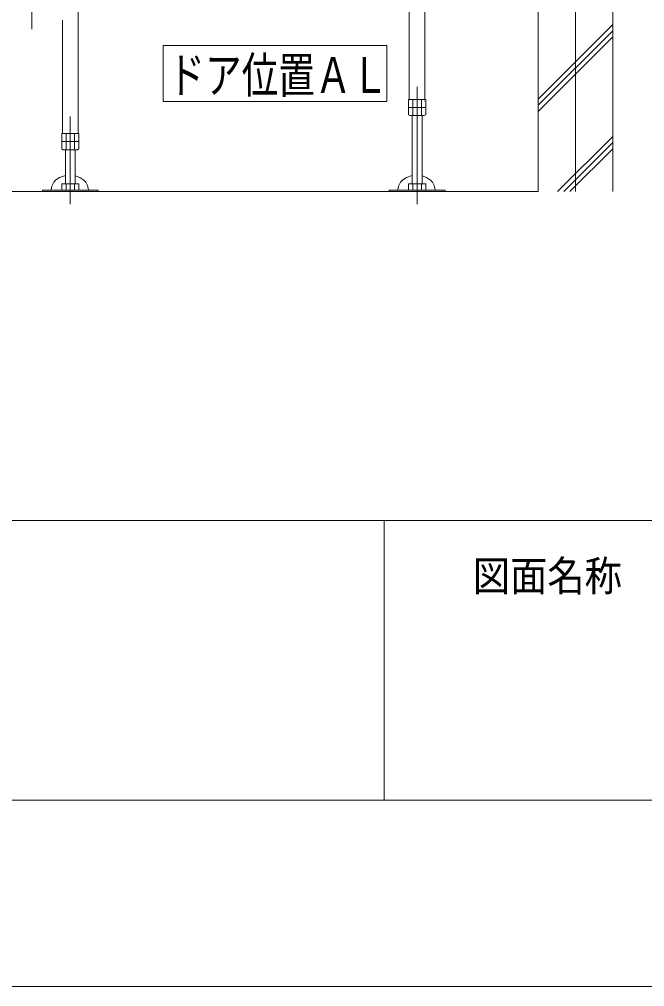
# Model space of a CAD drawing. Units: millimetres on the paper. Extents: x -305 to 305, y -152 to 152.
# Drawn here: x -220.6 to -187.1, y -148.5 to -96.6 of the extents above; entities that cross this region are included whole.
import ezdxf
from ezdxf.enums import TextEntityAlignment as Align

# ---------------------------------------------------------------- set-up
doc = ezdxf.new("R2010")
doc.units = ezdxf.units.MM
doc.linetypes.add('LONG_CHAIN', pattern=[21, 18, -1, 1, -1])
for name, color, linetype, lineweight in [('0-0_0', 7, 'Continuous', 9), ('0-1_VIEW0001', 7, 'Continuous', 9), ('0-3_1図面枠', 7, 'Continuous', 9), ('0-4_図面枠', 3, 'Continuous', 9), ('0-5_DEFPOINTS', 7, 'Continuous', 9)]:
    doc.layers.add(name, color=color, linetype=linetype, lineweight=lineweight)
doc.styles.add('ＭＳ ゴシック', font='')
doc.styles.get('ＭＳ ゴシック').set_extended_font_data('MS Gothic')

msp = doc.modelspace()

# ---------------------------------------------------------------- linework, layer by layer
at = {"layer": '0-0_0'}
msp.add_line((-201.017, -123.498), (-201.017, -138.498), dxfattribs=at)
msp.add_line((-201.017, -123.498), (-201.017, -138.498), dxfattribs=at)
at = {"layer": '0-1_VIEW0001', "linetype": 'LONG_CHAIN'}
for p, q in [((-190.758, -10.018), (-190.758, -105.851)), ((-219.925, -97.144), (-219.925, -91.799)), ((-199.258, -100.232), (-199.258, -106.518)), ((-217.858, -101.822), (-217.858, -106.518))]:
    msp.add_line(p, q, dxfattribs=at)
at = {"layer": '0-1_VIEW0001'}
for p, q in [((-199.681, -95.48), (-199.681, -100.905)), ((-198.835, -95.498), (-198.835, -100.905)), ((-192.758, -95.518), (-192.758, -105.851)), ((-188.758, -95.518), (-188.758, -105.851)), ((-217.435, -96.205), (-217.435, -102.738)), ((-218.281, -96.661), (-218.281, -102.738)), ((-192.758, -100.888), (-188.758, -96.888)), ((-192.758, -101.221), (-188.758, -97.221)), ((-212.882, -101.014), (-212.882, -98.014)), ((-212.882, -98.014), (-200.882, -98.014)), ((-200.882, -101.014), (-200.882, -98.014)), ((-192.758, -101.554), (-188.758, -97.554)), ((-212.882, -101.014), (-200.882, -101.014)), ((-198.796, -100.905), (-199.72, -100.905)), ((-199.72, -100.905), (-199.72, -101.726)), ((-199.489, -100.905), (-199.489, -101.771)), ((-199.027, -100.905), (-199.027, -101.771)), ((-198.875, -101.005), (-198.865, -101.005)), ((-198.796, -100.905), (-198.796, -101.726)), ((-198.796, -101.338), (-199.72, -101.338)), ((-199.72, -101.726), (-199.641, -101.771)), ((-198.875, -101.771), (-199.641, -101.771)), ((-199.525, -105.441), (-199.525, -101.771)), ((-198.991, -101.771), (-198.991, -105.441)), ((-198.875, -101.771), (-198.796, -101.726)), ((-218.32, -102.738), (-218.32, -103.559)), ((-217.396, -102.738), (-218.32, -102.738)), ((-217.396, -103.171), (-218.32, -103.171)), ((-218.089, -102.738), (-218.089, -103.605)), ((-217.627, -102.738), (-217.627, -103.605)), ((-217.475, -102.838), (-217.465, -102.838)), ((-217.396, -102.738), (-217.396, -103.559)), ((-191.722, -105.851), (-188.758, -102.887)), ((-191.389, -105.851), (-188.758, -103.22)), ((-218.32, -103.559), (-218.241, -103.605)), ((-217.475, -103.605), (-218.241, -103.605)), ((-218.125, -105.441), (-218.125, -103.605)), ((-217.591, -103.605), (-217.591, -105.441)), ((-217.475, -103.605), (-217.396, -103.559)), ((-191.056, -105.851), (-188.758, -103.553)), ((-219.358, -105.775), (-219.358, -105.851)), ((-219.358, -105.775), (-216.358, -105.775)), ((-218.32, -105.441), (-217.396, -105.441)), ((-218.32, -105.775), (-218.32, -105.441)), ((-218.089, -105.775), (-218.089, -105.441)), ((-217.627, -105.775), (-217.627, -105.441)), ((-217.396, -105.775), (-217.396, -105.441)), ((-216.358, -105.775), (-216.358, -105.851)), ((-199.72, -105.775), (-199.72, -105.441)), ((-199.72, -105.441), (-198.796, -105.441)), ((-199.489, -105.775), (-199.489, -105.441)), ((-199.027, -105.775), (-199.027, -105.441)), ((-198.796, -105.775), (-198.796, -105.441)), ((-192.758, -105.851), (-249.425, -105.851)), ((-219.358, -105.851), (-216.358, -105.851))]:
    msp.add_line(p, q, dxfattribs=at)
for points in [[(-218.89, -105.775), (-218.89, -105.762), (-218.856, -105.554), (-218.745, -105.347), (-218.629, -105.222), (-218.431, -105.089), (-218.125, -104.984)], [(-217.591, -104.998), (-217.348, -105.089), (-217.138, -105.234), (-217.03, -105.353), (-216.934, -105.527), (-216.89, -105.762), (-216.89, -105.775)], [(-200.29, -105.775), (-200.29, -105.762), (-200.256, -105.554), (-200.145, -105.347), (-200.029, -105.222), (-199.831, -105.089), (-199.525, -104.984)], [(-198.991, -104.998), (-198.748, -105.089), (-198.538, -105.234), (-198.43, -105.353), (-198.334, -105.527), (-198.29, -105.762), (-198.29, -105.775)], [(-200.758, -105.775), (-197.758, -105.775), (-197.758, -105.851)], [(-200.758, -105.775), (-200.758, -105.851), (-197.758, -105.851)]]:
    msp.add_lwpolyline(points, dxfattribs=at)
at = {"layer": '0-4_図面枠'}
msp.add_line((-291.017, -123.498), (108.983, -123.498), dxfattribs=at)
msp.add_lwpolyline([(-291.017, -138.498), (108.983, -138.498), (108.983, 138.502), (-291.017, 138.502)], close=True, dxfattribs=at)
at = {"layer": '0-5_DEFPOINTS'}
msp.add_line((118.983, -148.498), (-301.017, -148.498), dxfattribs=at)

# ---------------------------------------------------------------- texts
at = {"layer": '0-1_VIEW0001', "style": 'ＭＳ ゴシック', "width": 0.75}
msp.add_text('ドア位置ＡＬ', height=1.921, dxfattribs=at).set_placement((-212.597, -101.134), align=Align.BOTTOM_LEFT)
at = {"layer": '0-3_1図面枠', "style": 'ＭＳ ゴシック', "width": 0.9}
msp.add_text('図面名称', height=1.628, dxfattribs=at).set_placement((-196.268, -127.769), align=Align.BOTTOM_LEFT)

doc.saveas('drawing.dxf')
